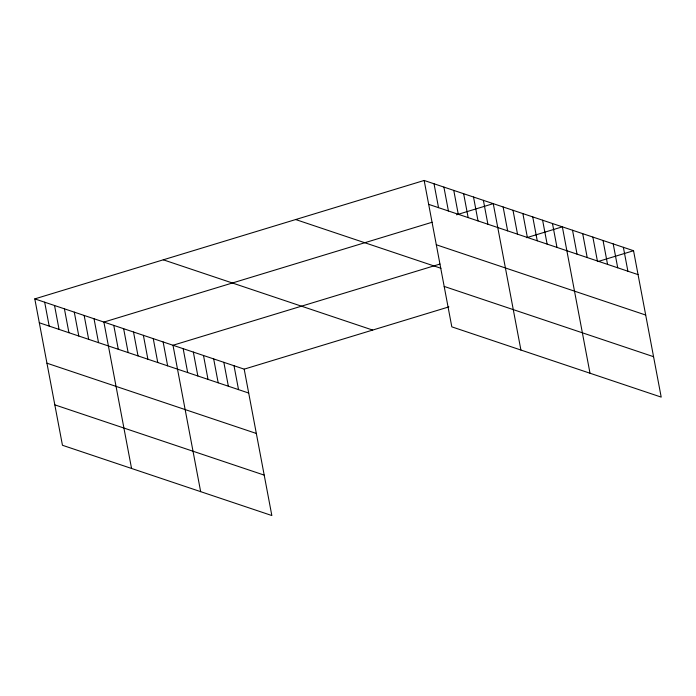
<?xml version="1.0" encoding="UTF-8"?>
<svg xmlns="http://www.w3.org/2000/svg" width="696" height="696" viewBox="0 0 696 696"><rect width="100%" height="100%" fill="white"/><g stroke="black" fill="none" stroke-linecap="round" stroke-linejoin="round"><path stroke-width="1.04" d="M34.8 298.889L244.183 369.15L271.84 515.536L62.457 445.275L34.8 298.889L424.16 180.464L633.543 250.725L661.2 397.111L451.817 326.85L424.16 180.464M432.068 222.259L103.895 322.074L131.553 468.46M456.541 214.812L493.255 203.65L520.913 350.036M439.976 264.054L172.991 345.26L200.657 491.646M526.654 237.693L562.351 226.835L590.008 373.221M244.183 369.15L448.894 306.884M597.847 261.583L633.543 250.725M428.675 204.354L638.049 274.615M436.314 244.775L645.688 315.036M295.67 219.544L440.977 268.299M444.178 286.43L653.561 356.691M163.29 259.808L372.673 330.069M39.315 322.779L248.698 393.04M46.954 363.199L256.337 433.46M54.819 404.855L264.202 475.116M623.372 247.315L627.888 271.205M613.202 243.896L617.717 267.786M603.032 240.485L607.547 264.376M592.862 237.075L597.377 260.965M582.691 233.656L587.207 257.555M572.521 230.245L577.036 254.136M552.476 223.52L556.991 247.411M542.61 220.214L547.126 244.105M532.736 216.9L537.251 240.79M522.87 213.585L527.377 237.475M512.995 210.27L517.511 234.16M503.121 206.964L507.636 230.855M483.381 200.335L487.896 224.225M473.515 197.02L478.022 220.919M463.64 193.714L468.156 217.604M453.766 190.399L458.281 214.29M443.9 187.085L448.415 210.975M434.026 183.779L438.541 207.669M234.013 365.731L238.528 389.63M223.842 362.32L228.358 386.21M213.672 358.91L218.187 382.8M203.502 355.499L208.017 379.39M193.331 352.08L197.847 375.979M183.161 348.67L187.676 372.56M163.125 341.945L167.632 365.835M153.251 338.63L157.766 362.529M143.376 335.324L147.891 359.214M133.51 332.009L138.025 355.9M123.636 328.695L128.151 352.585M113.77 325.389L118.285 349.279M94.03 318.759L98.536 342.65M84.155 315.445L88.67 339.344M74.281 312.139L78.796 336.029M64.415 308.824L68.93 332.714M54.54 305.509L59.056 329.399M44.675 302.195L49.181 326.093"/></g></svg>
